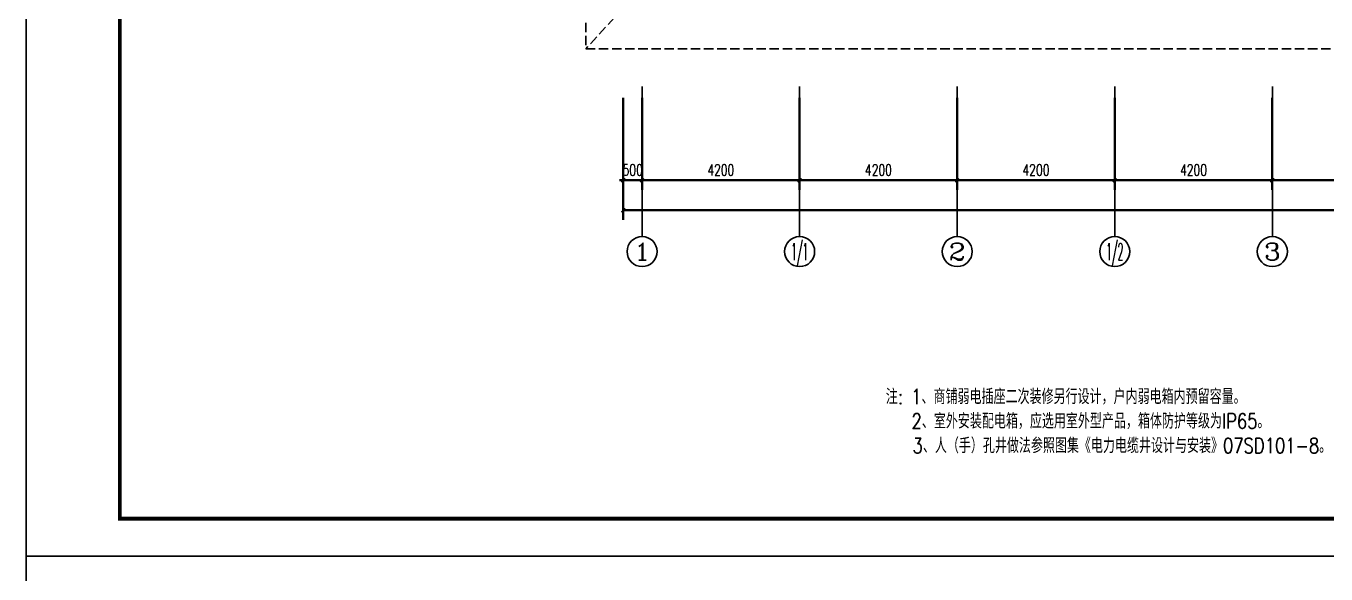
# Model space of a CAD drawing. Extents: x 679383 to 1725648, y -4158549 to 860327.
# Drawn here: x 738895 to 773547, y -2244208 to -2229603 of the extents above; entities that cross this region are included whole.
import ezdxf
from ezdxf.enums import TextEntityAlignment as Align

# ---------------------------------------------------------------- set-up
doc = ezdxf.new("R2010")
doc.units = 0
doc.header["$LTSCALE"] = 1000
doc.header["$MEASUREMENT"] = 0
doc.linetypes.add('DASH', pattern=[0.35, 0.25, -0.1])
doc.layers.get('Defpoints').update_dxf_attribs({"color": 8})
for name, color, linetype in [('!!DIM-照明', 7, 'Continuous'), ('AXIS', 8, 'Continuous'), ('AXIS_TEXT', 8, 'Continuous'), ('C-AXIS(轴号)', 8, 'Continuous'), ('C-AXIS-T(字)', 8, 'Continuous'), ('卫生间', 8, 'Continuous'), ('图框', 140, 'Continuous')]:
    doc.layers.add(name, color=color, linetype=linetype)
doc.layers.add('WALL', color=8, linetype='Continuous', lineweight=40)
doc.styles.add('_TCH_AXIS', font='COMPLEX', dxfattribs={"bigfont": 'GBCBIG'})
doc.styles.add('_TCH_DIM_T3', font='SIMPLEX', dxfattribs={"width": 0.705882, "bigfont": 'GBCBIG'})
doc.styles.add('_TEL_DIM', font='SIMPLEX', dxfattribs={"width": 0.8, "height": 3.5, "bigfont": 'HZTXT'})
doc.styles.add('COMPLEX', font='COMPLEX')
doc.dimstyles.new('_TCH_ARCH&&100', dxfattribs={"dimtxt": 297.5, "dimasz": 100, "dimexe": 250, "dimexo": 300, "dimgap": 126.25, "dimtad": 1, "dimdec": 0, "dimzin": 0, "dimdsep": 46, "dimtxsty": '_TCH_DIM_T3', "dimblk": 'ARCHTICK', "dimcen": 0.09, "dimclrt": 7, "dimazin": 2, "dimtfac": 1, "dimtdec": 0, "dimtix": 1, "dimtmove": 2, "dimatfit": 3, "dimfxl": 1, "dimtolj": 1, "dimtzin": 0, "dimarcsym": 0})

# ---------------------------------------------------------------- blocks, each defined once
blk = doc.blocks.new('_ArchTick')
at = {"color": 0, "linetype": 'ByBlock', "const_width": 0.4}
blk.add_lwpolyline([(-0.5, -0.5), (0.5, 0.5)], dxfattribs=at)
blk = doc.blocks.new('*D33')
at = {"layer": 'AXIS', "color": 0, "lineweight": -2, "transparency": 16777216}
for p, q in [((1807172, 1141937), (1807172, 1138687)), ((1850072, 1141937), (1850072, 1138687)), ((1807172, 1138937), (1850072, 1138937))]:
    blk.add_line(p, q, dxfattribs=at)
at = {"layer": 'Defpoints', "color": 0, "transparency": 16777216}
for p in [(1807172, 1142237), (1850072, 1142237), (1850072, 1138937)]:
    blk.add_point(p, dxfattribs=at)
at = {"layer": 'AXIS', "color": 0, "lineweight": -2, "transparency": 16777216, "xscale": 100, "yscale": 100, "zscale": 100, "rotation": 180}
blk.add_blockref('_ArchTick', (1807172, 1138937), dxfattribs=at)
at = {"layer": 'AXIS', "color": 0, "lineweight": -2, "transparency": 16777216, "xscale": 100, "yscale": 100, "zscale": 100}
blk.add_blockref('_ArchTick', (1850072, 1138937), dxfattribs=at)
at = {"layer": 'AXIS', "color": 7, "transparency": 16777216, "insert": (1828622, 1139212), "char_height": 297.5, "attachment_point": 5, "style": '_TCH_DIM_T3'}
blk.add_mtext('\\A1;42900', dxfattribs=at)
blk = doc.blocks.new('*D32')
at = {"layer": 'AXIS', "color": 0, "lineweight": -2, "transparency": 16777216}
for p, q in [((1807172, 1141937), (1807172, 1139487)), ((1807672, 1141937), (1807672, 1139487)), ((1807172, 1139737), (1807072, 1139737)), ((1807172, 1139737), (1807672, 1139737)), ((1807672, 1139737), (1807772, 1139737))]:
    blk.add_line(p, q, dxfattribs=at)
at = {"layer": 'Defpoints', "color": 0, "transparency": 16777216}
for p in [(1807172, 1142237), (1807672, 1142237), (1807672, 1139737)]:
    blk.add_point(p, dxfattribs=at)
at = {"layer": 'AXIS', "color": 0, "lineweight": -2, "transparency": 16777216, "xscale": 100, "yscale": 100, "zscale": 100}
blk.add_blockref('_ArchTick', (1807172, 1139737), dxfattribs=at)
at = {"layer": 'AXIS', "color": 0, "lineweight": -2, "transparency": 16777216, "xscale": 100, "yscale": 100, "zscale": 100, "rotation": 180}
blk.add_blockref('_ArchTick', (1807672, 1139737), dxfattribs=at)
at = {"layer": 'AXIS', "color": 7, "transparency": 16777216, "insert": (1807422, 1140012), "char_height": 297.5, "attachment_point": 5, "style": '_TCH_DIM_T3'}
blk.add_mtext('\\A1;500', dxfattribs=at)
blk = doc.blocks.new('*D31')
at = {"layer": 'AXIS', "color": 0, "lineweight": -2, "transparency": 16777216}
for p, q in [((1807672, 1141937), (1807672, 1139487)), ((1811872, 1141937), (1811872, 1139487)), ((1807672, 1139737), (1811872, 1139737))]:
    blk.add_line(p, q, dxfattribs=at)
at = {"layer": 'Defpoints', "color": 0, "transparency": 16777216}
for p in [(1807672, 1142237), (1811872, 1142237), (1811872, 1139737)]:
    blk.add_point(p, dxfattribs=at)
at = {"layer": 'AXIS', "color": 0, "lineweight": -2, "transparency": 16777216, "xscale": 100, "yscale": 100, "zscale": 100, "rotation": 180}
blk.add_blockref('_ArchTick', (1807672, 1139737), dxfattribs=at)
at = {"layer": 'AXIS', "color": 0, "lineweight": -2, "transparency": 16777216, "xscale": 100, "yscale": 100, "zscale": 100}
blk.add_blockref('_ArchTick', (1811872, 1139737), dxfattribs=at)
at = {"layer": 'AXIS', "color": 7, "transparency": 16777216, "insert": (1809772, 1140012), "char_height": 297.5, "attachment_point": 5, "style": '_TCH_DIM_T3'}
blk.add_mtext('\\A1;4200', dxfattribs=at)
blk = doc.blocks.new('*D30')
at = {"layer": 'AXIS', "color": 0, "lineweight": -2, "transparency": 16777216}
for p, q in [((1811872, 1141937), (1811872, 1139487)), ((1816072, 1141937), (1816072, 1139487)), ((1811872, 1139737), (1816072, 1139737))]:
    blk.add_line(p, q, dxfattribs=at)
at = {"layer": 'Defpoints', "color": 0, "transparency": 16777216}
for p in [(1811872, 1142237), (1816072, 1142237), (1816072, 1139737)]:
    blk.add_point(p, dxfattribs=at)
at = {"layer": 'AXIS', "color": 0, "lineweight": -2, "transparency": 16777216, "xscale": 100, "yscale": 100, "zscale": 100, "rotation": 180}
blk.add_blockref('_ArchTick', (1811872, 1139737), dxfattribs=at)
at = {"layer": 'AXIS', "color": 0, "lineweight": -2, "transparency": 16777216, "xscale": 100, "yscale": 100, "zscale": 100}
blk.add_blockref('_ArchTick', (1816072, 1139737), dxfattribs=at)
at = {"layer": 'AXIS', "color": 7, "transparency": 16777216, "insert": (1813972, 1140012), "char_height": 297.5, "attachment_point": 5, "style": '_TCH_DIM_T3'}
blk.add_mtext('\\A1;4200', dxfattribs=at)
blk = doc.blocks.new('*D29')
at = {"layer": 'AXIS', "color": 0, "lineweight": -2, "transparency": 16777216}
for p, q in [((1816072, 1141937), (1816072, 1139487)), ((1820272, 1141937), (1820272, 1139487)), ((1816072, 1139737), (1820272, 1139737))]:
    blk.add_line(p, q, dxfattribs=at)
at = {"layer": 'Defpoints', "color": 0, "transparency": 16777216}
for p in [(1816072, 1142237), (1820272, 1142237), (1820272, 1139737)]:
    blk.add_point(p, dxfattribs=at)
at = {"layer": 'AXIS', "color": 0, "lineweight": -2, "transparency": 16777216, "xscale": 100, "yscale": 100, "zscale": 100, "rotation": 180}
blk.add_blockref('_ArchTick', (1816072, 1139737), dxfattribs=at)
at = {"layer": 'AXIS', "color": 0, "lineweight": -2, "transparency": 16777216, "xscale": 100, "yscale": 100, "zscale": 100}
blk.add_blockref('_ArchTick', (1820272, 1139737), dxfattribs=at)
at = {"layer": 'AXIS', "color": 7, "transparency": 16777216, "insert": (1818172, 1140012), "char_height": 297.5, "attachment_point": 5, "style": '_TCH_DIM_T3'}
blk.add_mtext('\\A1;4200', dxfattribs=at)
blk = doc.blocks.new('*D28')
at = {"layer": 'AXIS', "color": 0, "lineweight": -2, "transparency": 16777216}
for p, q in [((1820272, 1141937), (1820272, 1139487)), ((1824472, 1141937), (1824472, 1139487)), ((1820272, 1139737), (1824472, 1139737))]:
    blk.add_line(p, q, dxfattribs=at)
at = {"layer": 'Defpoints', "color": 0, "transparency": 16777216}
for p in [(1820272, 1142237), (1824472, 1142237), (1824472, 1139737)]:
    blk.add_point(p, dxfattribs=at)
at = {"layer": 'AXIS', "color": 0, "lineweight": -2, "transparency": 16777216, "xscale": 100, "yscale": 100, "zscale": 100, "rotation": 180}
blk.add_blockref('_ArchTick', (1820272, 1139737), dxfattribs=at)
at = {"layer": 'AXIS', "color": 0, "lineweight": -2, "transparency": 16777216, "xscale": 100, "yscale": 100, "zscale": 100}
blk.add_blockref('_ArchTick', (1824472, 1139737), dxfattribs=at)
at = {"layer": 'AXIS', "color": 7, "transparency": 16777216, "insert": (1822372, 1140012), "char_height": 297.5, "attachment_point": 5, "style": '_TCH_DIM_T3'}
blk.add_mtext('\\A1;4200', dxfattribs=at)
blk = doc.blocks.new('*D27')
at = {"layer": 'AXIS', "color": 0, "lineweight": -2, "transparency": 16777216}
for p, q in [((1824472, 1141937), (1824472, 1139487)), ((1828672, 1141937), (1828672, 1139487)), ((1824472, 1139737), (1828672, 1139737))]:
    blk.add_line(p, q, dxfattribs=at)
at = {"layer": 'Defpoints', "color": 0, "transparency": 16777216}
for p in [(1824472, 1142237), (1828672, 1142237), (1828672, 1139737)]:
    blk.add_point(p, dxfattribs=at)
at = {"layer": 'AXIS', "color": 0, "lineweight": -2, "transparency": 16777216, "xscale": 100, "yscale": 100, "zscale": 100, "rotation": 180}
blk.add_blockref('_ArchTick', (1824472, 1139737), dxfattribs=at)
at = {"layer": 'AXIS', "color": 0, "lineweight": -2, "transparency": 16777216, "xscale": 100, "yscale": 100, "zscale": 100}
blk.add_blockref('_ArchTick', (1828672, 1139737), dxfattribs=at)
at = {"layer": 'AXIS', "color": 7, "transparency": 16777216, "insert": (1826572, 1140012), "char_height": 297.5, "attachment_point": 5, "style": '_TCH_DIM_T3'}
blk.add_mtext('\\A1;4200', dxfattribs=at)
blk = doc.blocks.new('_AXISO')
blk.add_circle((0, 0), 0.5)
at = {"layer": 'AXIS_TEXT', "style": 'COMPLEX', "width": 1.041667}
blk.add_attdef('A', text='', height=0.56, dxfattribs=at).set_placement((-0.25, -0.28), (0.25, -0.28), align=Align.FIT)
blk = doc.blocks.new('SADFASDGHH')
at = {"layer": 'C-AXIS(轴号)', "color": 8}
for p, q in [((1807672.2, 1142236.9), (1807672.2, 1138236.9)), ((1811872.2, 1142236.9), (1811872.2, 1138236.9)), ((1816072.2, 1142236.9), (1816072.2, 1138236.9)), ((1820272.2, 1142236.9), (1820272.2, 1138236.9)), ((1824472.2, 1142236.9), (1824472.2, 1138236.9))]:
    blk.add_line(p, q, dxfattribs=at)
at = {"layer": '卫生间', "color": 8, "linetype": 'DASH'}
for points in [[(1807372.2, 1153736.9), (1806172.2, 1153736.9), (1806172.2, 1143236.9), (1851172.2, 1143236.9), (1851172.2, 1158736.9), (1849972.2, 1158736.9)], [(1807172.2, 1144336.9), (1806172.2, 1143236.9)]]:
    blk.add_lwpolyline(points, dxfattribs=at)
at = {"layer": 'C-AXIS(轴号)', "color": 8}
ref = blk.add_blockref('_AXISO', (1807672.2, 1137836.9), dxfattribs=dict(at, xscale=800, yscale=800, zscale=800))
ref.add_attrib('A', '1', dxfattribs={"layer": 'C-AXIS-T(字)', "height": 452.5, "style": '_TCH_AXIS', "width": 2.333333}).set_placement((1807446, 1137610.6), (1807898.5, 1137610.6), align=Align.FIT)
ref = blk.add_blockref('_AXISO', (1811872.2, 1137836.9), dxfattribs=dict(at, xscale=800, yscale=800, zscale=800))
ref.add_attrib('A', '1/1', dxfattribs={"layer": 'C-AXIS-T(字)', "height": 452.55, "style": '_TCH_AXIS', "width": 0.456522}).set_placement((1811646, 1137610.6), (1812098.5, 1137610.6), align=Align.FIT)
ref = blk.add_blockref('_AXISO', (1816072.2, 1137836.9), dxfattribs=dict(at, xscale=800, yscale=800, zscale=800))
ref.add_attrib('A', '2', dxfattribs={"layer": 'C-AXIS-T(字)', "height": 452.5, "style": '_TCH_AXIS', "width": 1.5}).set_placement((1815846, 1137610.6), (1816298.5, 1137610.6), align=Align.FIT)
ref = blk.add_blockref('_AXISO', (1820272.2, 1137836.9), dxfattribs=dict(at, xscale=800, yscale=800, zscale=800))
ref.add_attrib('A', '1/2', dxfattribs={"layer": 'C-AXIS-T(字)', "height": 452.55, "style": '_TCH_AXIS', "width": 0.411765}).set_placement((1820046, 1137610.6), (1820498.5, 1137610.6), align=Align.FIT)
ref = blk.add_blockref('_AXISO', (1824472.2, 1137836.9), dxfattribs=dict(at, xscale=800, yscale=800, zscale=800))
ref.add_attrib('A', '3', dxfattribs={"layer": 'C-AXIS-T(字)', "height": 452.5, "style": '_TCH_AXIS', "width": 1.5}).set_placement((1824246, 1137610.6), (1824698.5, 1137610.6), align=Align.FIT)
at = {"layer": 'AXIS', "color": 8}
for p1, p2, distance, picture, middle in [((1807172.2, 1142236.9), (1807672.2, 1142236.9), -2500, '*D32', (1807422.2, 1140011.9)), ((1807172.2, 1142236.9), (1850072.2, 1142236.9), -3300, '*D33', (1828622.2, 1139211.9)), ((1807672.2, 1142236.9), (1811872.2, 1142236.9), -2500, '*D31', (1809772.2, 1140011.9)), ((1811872.2, 1142236.9), (1816072.2, 1142236.9), -2500, '*D30', (1813972.2, 1140011.9)), ((1816072.2, 1142236.9), (1820272.2, 1142236.9), -2500, '*D29', (1818172.2, 1140011.9)), ((1820272.2, 1142236.9), (1824472.2, 1142236.9), -2500, '*D28', (1822372.2, 1140011.9)), ((1824472.2, 1142236.9), (1828672.2, 1142236.9), -2500, '*D27', (1826572.2, 1140011.9))]:
    dim = blk.add_aligned_dim(p1=p1, p2=p2, distance=distance, dimstyle='_TCH_ARCH&&100', dxfattribs=at)
    dim.commit()
    dim.dimension.update_dxf_attribs({"geometry": picture, "text_midpoint": middle})

msp = doc.modelspace()

# ---------------------------------------------------------------- linework, layer by layer
at = {"layer": '图框'}
for points in [[(738895, -2243733), (813195, -2243733), (813195, -2201733), (738895, -2201733)], [(738895, -2285733), (813195, -2285733), (813195, -2243733), (738895, -2243733)]]:
    msp.add_lwpolyline(points, close=True, dxfattribs=at)
at = {"layer": '图框', "const_width": 100}
msp.add_lwpolyline([(741395, -2242733), (812195, -2242733), (812195, -2202733), (741395, -2202733)], close=True, dxfattribs=at)

# ---------------------------------------------------------------- block references
at = {"layer": 'WALL'}
msp.add_blockref('SADFASDGHH', (-1052356, -3373452), dxfattribs=at)

# ---------------------------------------------------------------- texts
at = {"layer": '!!DIM-照明', "style": '_TEL_DIM', "width": 0.8}
for s, p in [('注: 1、商铺弱电插座二次装修另行设计，户内弱电箱内预留容量。', (761814, -2239681, 0)), ('2、室外安装配电箱，应选用室外型产品，箱体防护等级为IP65。', (762500, -2240333, 0)), ('3、人（手）孔井做法参照图集《电力电缆井设计与安装》07SD101-8。', (762527, -2240986, 0))]:
    msp.add_text(s, height=400, dxfattribs=at).set_placement(p)

doc.saveas('drawing.dxf')
